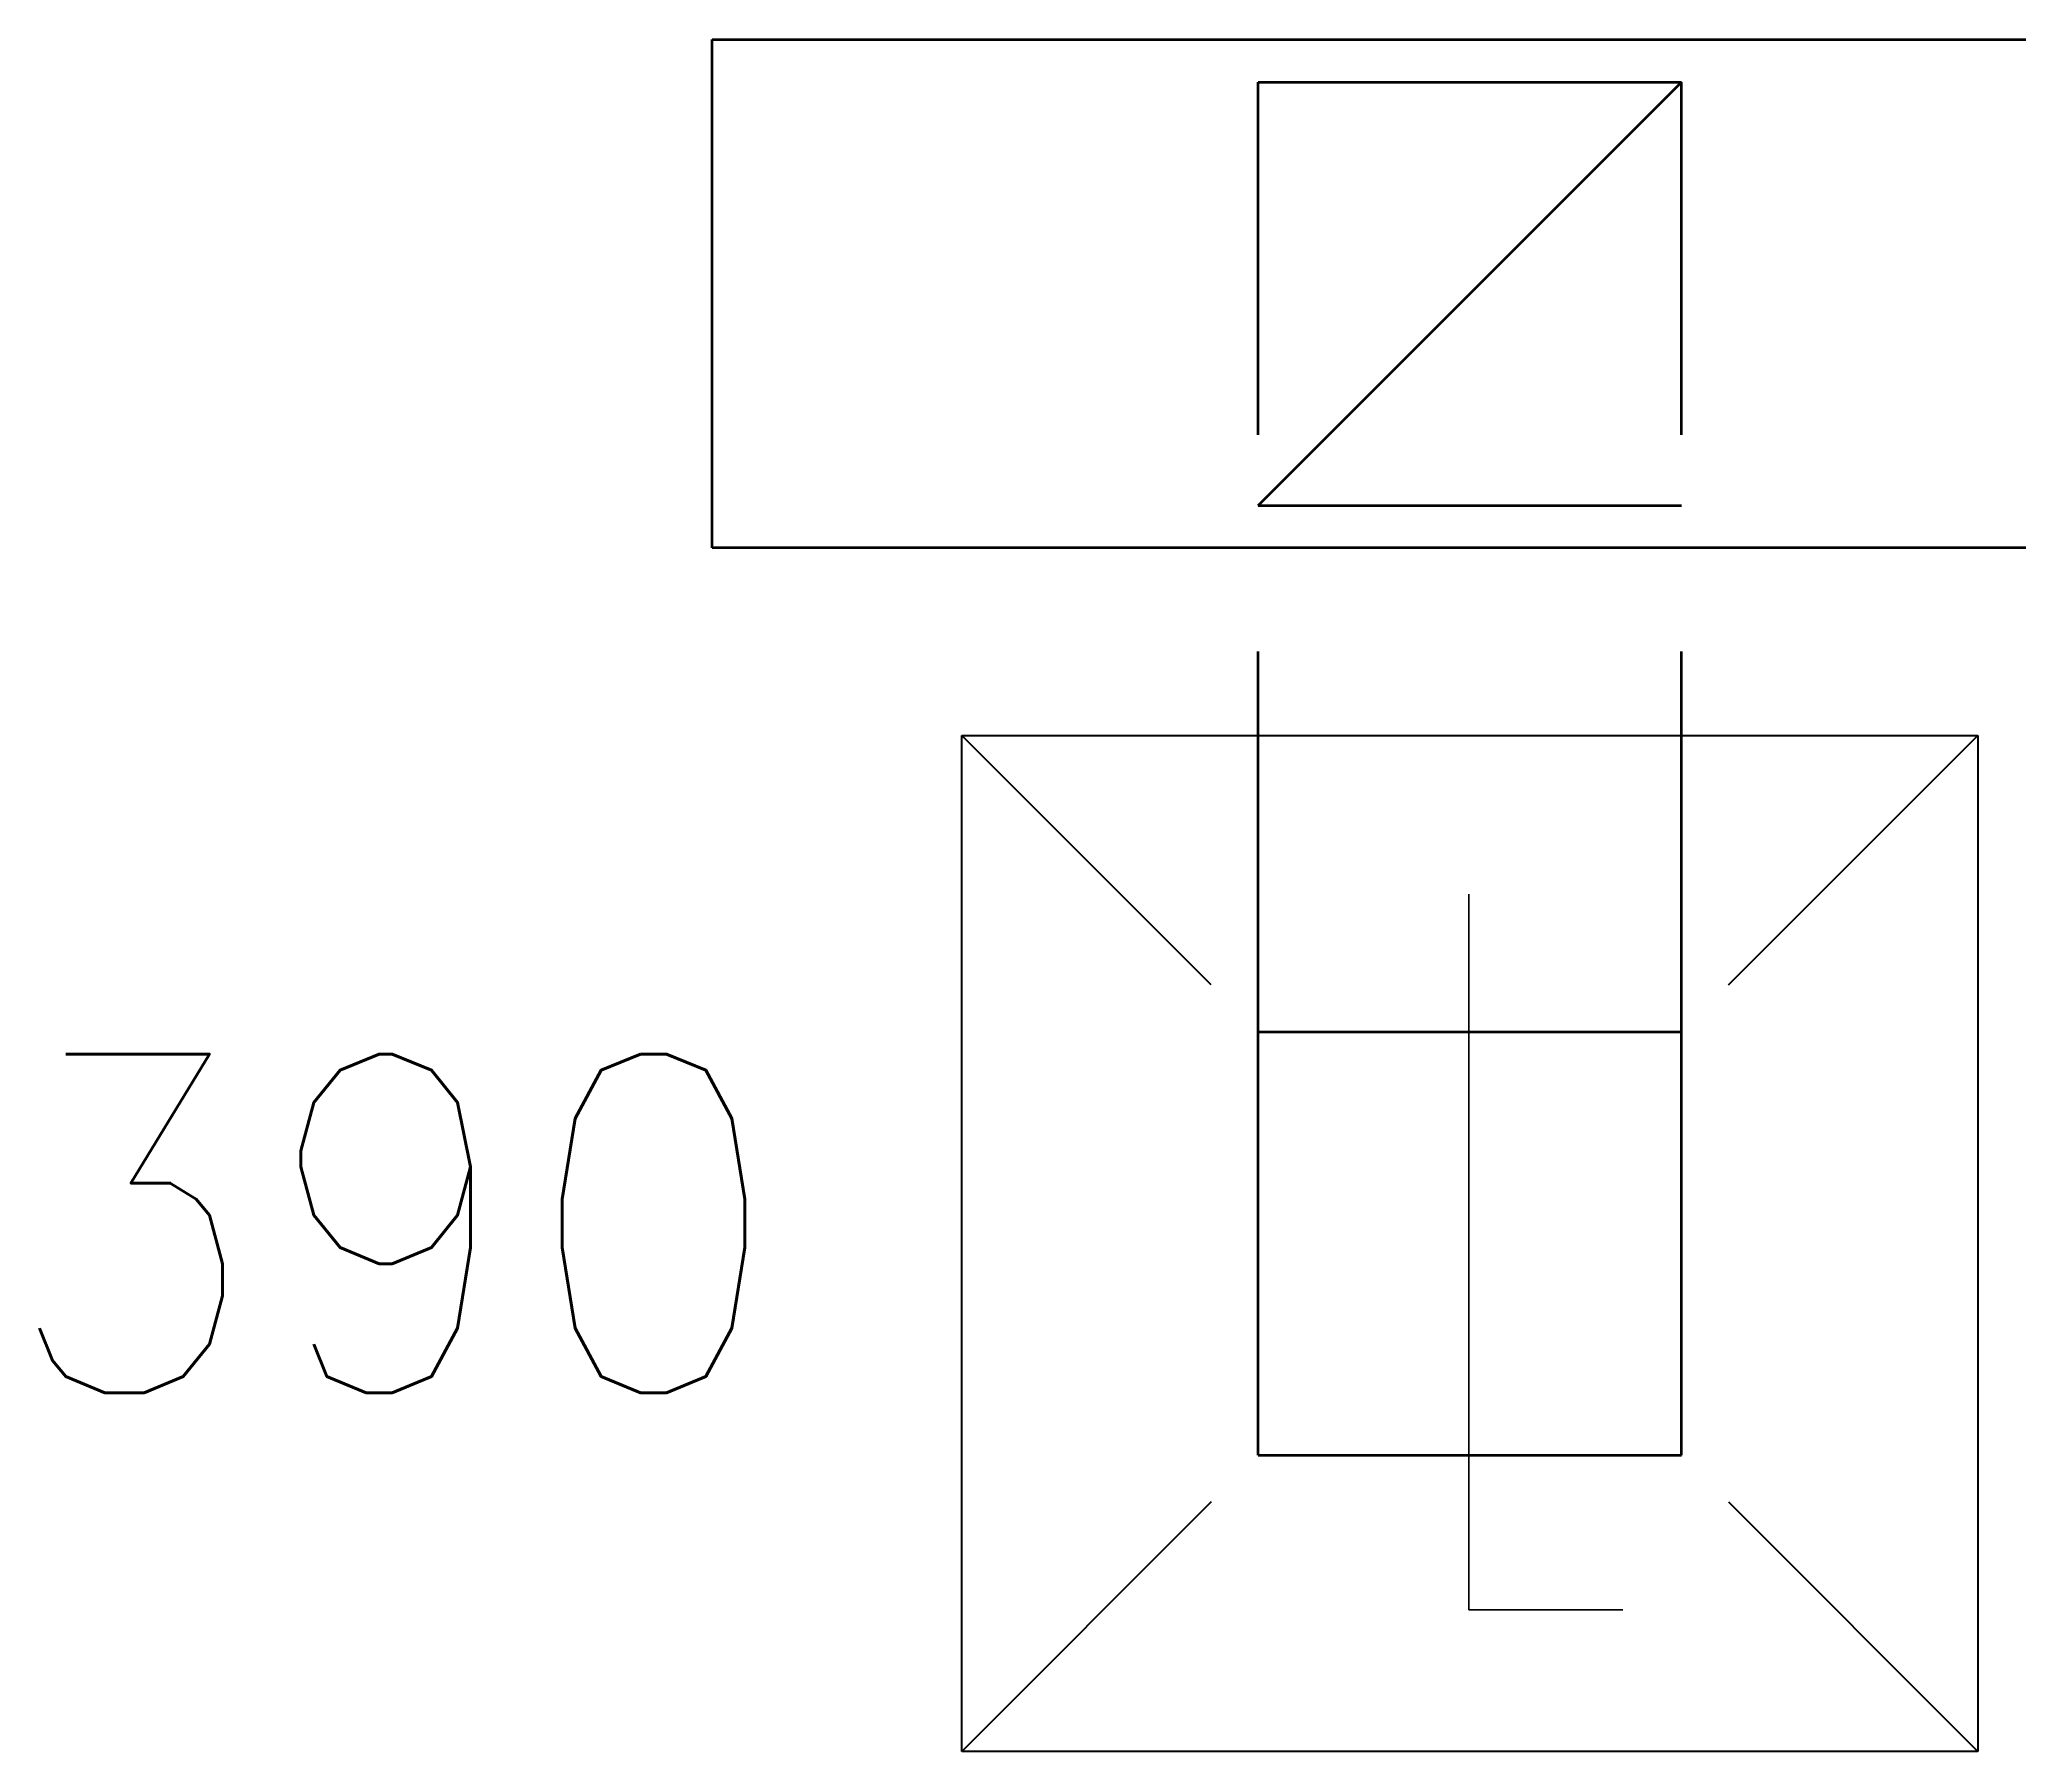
# Model space of a CAD drawing. Header units: inches. Extents: x 51 to 3278, y 66 to 1678.
# Drawn here: x 1097.88 to 1144.57, y 890.27 to 930.7 of the extents above; entities that cross this region are included whole.
import ezdxf

# ---------------------------------------------------------------- set-up
doc = ezdxf.new("R2010")
doc.units = ezdxf.units.IN
doc.header["$LTSCALE"] = 30
doc.header["$MEASUREMENT"] = 0
doc.linetypes.add('HIDDEN', pattern=[0.375, 0.25, -0.125])
for name, color, linetype, lineweight in [('DAMPER', 4, 'Continuous', 25), ('DIF', 4, 'Continuous', 30), ('M-HVAC-EXST-DUCT', 4, 'Continuous', 40), ('M-TEXT', 71, 'Continuous', 25)]:
    doc.layers.add(name, color=color, linetype=linetype, lineweight=lineweight)
doc.styles.add('A', font='SIMPLEX.shx', dxfattribs={"width": 0.9, "height": 8})
doc.styles.get("Standard").update_dxf_attribs({"font": 'simplex.shx'})

msp = doc.modelspace()

# ---------------------------------------------------------------- linework, layer by layer
at = {"layer": 'DAMPER'}
for p, q in [((1131.636, 910.515), (1131.636, 893.614)), ((1131.636, 893.614), (1135.272, 893.614))]:
    msp.add_line(p, q, dxfattribs=at)
at = {"layer": 'DIF'}
for p, q in [((1119.662, 914.268), (1143.662, 914.268)), ((1119.662, 890.268), (1119.662, 914.268)), ((1125.554, 908.375), (1119.662, 914.268)), ((1137.769, 908.375), (1143.662, 914.268)), ((1143.662, 914.268), (1143.662, 910.689)), ((1143.662, 910.689), (1143.662, 890.268)), ((1125.554, 896.161), (1119.662, 890.268)), ((1137.769, 896.161), (1143.662, 890.268)), ((1143.662, 890.268), (1119.662, 890.268))]:
    msp.add_line(p, q, dxfattribs=at)
at = {"layer": 'DIF', "linetype": 'HIDDEN'}
for p, q in [((1126.662, 907.268), (1136.662, 907.268)), ((1126.662, 897.268), (1126.662, 907.268)), ((1136.662, 907.268), (1136.662, 897.268)), ((1136.662, 897.268), (1126.662, 897.268))]:
    msp.add_line(p, q, dxfattribs=at)
at = {"layer": 'M-HVAC-EXST-DUCT'}
for p, q in [((1113.763, 930.694), (1113.763, 930.704)), ((1113.763, 918.694), (1113.763, 930.694)), ((1113.763, 918.694), (1113.763, 930.694)), ((1172.888, 930.694), (1113.763, 930.694)), ((1113.763, 918.694), (1113.763, 930.694)), ((1126.662, 929.694), (1136.662, 929.694)), ((1126.662, 921.369), (1126.662, 929.694)), ((1126.662, 919.694), (1136.662, 929.694)), ((1136.662, 921.369), (1136.662, 929.694)), ((1126.662, 919.694), (1136.662, 919.694)), ((1113.763, 918.694), (1113.763, 918.704)), ((1113.763, 918.694), (1113.763, 918.704)), ((1172.888, 918.694), (1113.763, 918.694)), ((1126.662, 897.268), (1126.662, 916.249)), ((1136.662, 897.268), (1136.662, 916.249)), ((1126.662, 907.268), (1136.662, 907.268)), ((1126.662, 897.268), (1136.662, 897.268))]:
    msp.add_line(p, q, dxfattribs=at)

# ---------------------------------------------------------------- texts
for s, p in [('FULL JOINT                              EXH                 EXHAUST             139.000   131.000   139.000   131.000   12.000    12.000    59.125    1.57080   0.000     0.000     1         RIGHT     1DA1B     ', (1113.763, 930.694)), ('FULL JOINT                              EXH                 EXHAUST             139.000   131.000   139.000   131.000   12.000    12.000    59.125    1.57080   0.000     0.000     1         LEFT      1DA1B     ', (1113.763, 918.694)), ('RECTANGULAR END CAP                     EXH                 EXHAUST             139.000   131.000   139.000   131.000   12.000    12.000    0.0       1.57080   0.0       0.0       1.0       LEFT      ', (1113.763, 918.694))]:
    msp.add_text(s, height=0.00001, rotation=90, dxfattribs=at).set_placement(p)
at = {"layer": 'M-TEXT', "style": 'A', "width": 0.9}
msp.add_text('390', height=7.9997, dxfattribs=at).set_placement((1096.953, 898.742))

doc.saveas('drawing.dxf')
